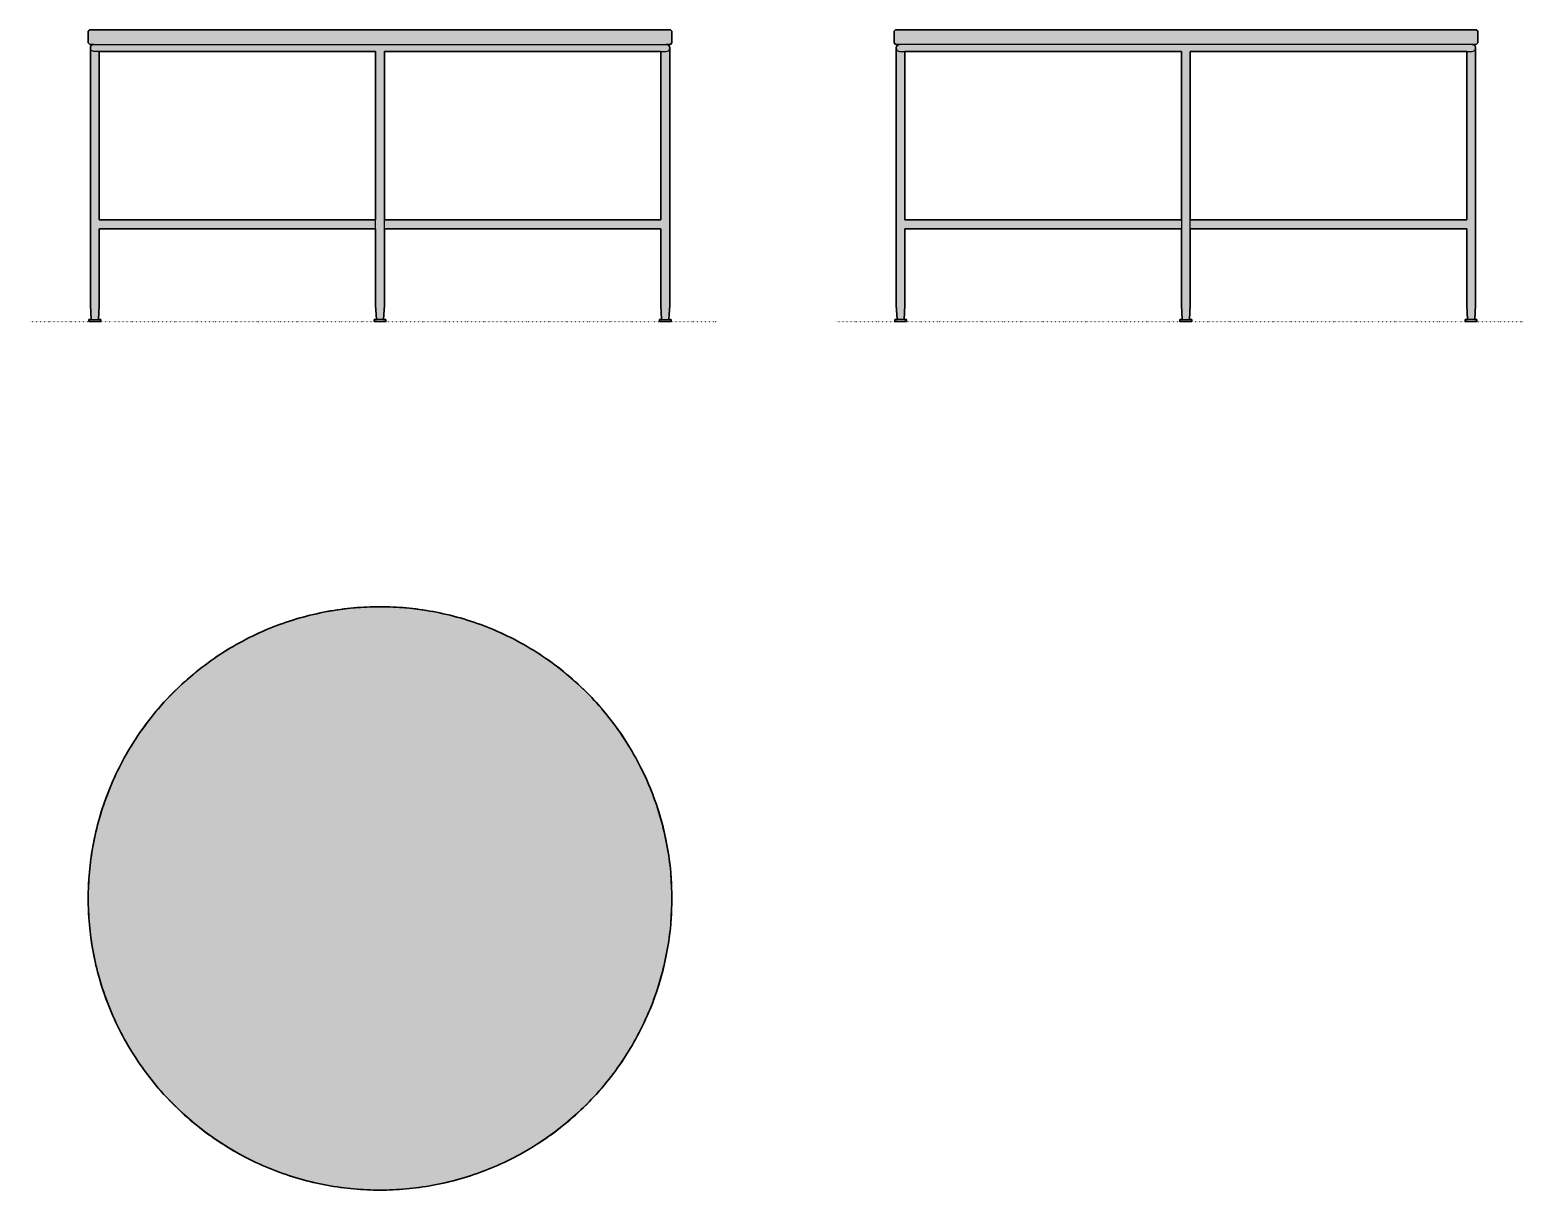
# Model space of a CAD drawing. Header units: millimetres. Extents: x 0 to 2047, y -1191 to 400.
import ezdxf

# ---------------------------------------------------------------- set-up
doc = ezdxf.new("R2010")
doc.units = ezdxf.units.MM
doc.linetypes.add('Dots', pattern=[1, 0, -1])
doc.layers.add('Blocks', color=7, linetype='Continuous')
doc.layers.add('Blocks$Fill', color=7, linetype='Continuous', true_color=0xffffff)
for name, color, linetype, lineweight, true_color in [('Blocks$Inner', 7, 'Continuous', 25, 0x007f00), ('Blocks$Outline', 7, 'Continuous', 35, 0xff3f3f), ('Groud', 7, 'Dots', 25, 0x243775)]:
    doc.layers.add(name, color=color, linetype=linetype, lineweight=lineweight, true_color=true_color)

# ---------------------------------------------------------------- blocks, each defined once
blk = doc.blocks.new('Planner Coffee Table Top')
at = {"layer": 'Blocks$Fill'}
blk.add_hatch(color=256, dxfattribs=at).paths.add_polyline_path([(921.1, -1.5), (921, 7.3), (920.7, 16.3), (920.2, 25.3), (919.5, 34.4), (918.5, 43.5), (917.4, 52.7), (916, 62), (914.4, 71.2), (912.6, 80.5), (910.5, 89.8), (908.2, 99.2), (905.7, 108.5), (902.9, 117.8), (899.8, 127.1), (896.5, 136.4), (893, 145.7), (889.2, 154.9), (885.2, 164), (880.9, 173.1), (876.4, 182.2), (871.6, 191.1), (866.6, 199.9), (861.4, 208.7), (855.9, 217.3), (850.2, 225.8), (844.2, 234.2), (838, 242.5), (831.6, 250.6), (825, 258.5), (818.2, 266.3), (811.2, 273.9), (803.9, 281.3), (796.5, 288.5), (788.9, 295.5), (781.2, 302.4), (773.2, 309), (765.1, 315.4), (756.9, 321.6), (748.5, 327.5), (740, 333.2), (731.4, 338.7), (722.6, 344), (713.8, 349), (704.8, 353.7), (695.8, 358.3), (686.7, 362.5), (677.6, 366.6), (668.3, 370.3), (659.1, 373.9), (649.8, 377.2), (640.5, 380.2), (631.2, 383), (621.8, 385.5), (612.5, 387.8), (603.2, 389.9), (593.9, 391.7), (584.6, 393.3), (575.4, 394.7), (566.2, 395.9), (557.1, 396.8), (548, 397.5), (539, 398), (530, 398.3), (521.1, 398.4), (512.2, 398.3), (503.3, 398), (494.3, 397.5), (485.2, 396.8), (476, 395.9), (466.8, 394.7), (457.6, 393.3), (448.3, 391.7), (439, 389.9), (429.7, 387.8), (420.4, 385.5), (411.1, 383), (401.7, 380.2), (392.4, 377.2), (383.1, 373.9), (373.9, 370.3), (364.7, 366.6), (355.5, 362.5), (346.4, 358.3), (337.4, 353.7), (328.5, 349), (319.6, 344), (310.9, 338.7), (302.3, 333.2), (293.7, 327.5), (285.4, 321.6), (277.1, 315.4), (269, 309), (261.1, 302.4), (253.3, 295.5), (245.7, 288.5), (238.3, 281.3), (231.1, 273.9), (224, 266.3), (217.2, 258.5), (210.6, 250.6), (204.2, 242.5), (198, 234.2), (192.1, 225.8), (186.3, 217.3), (180.9, 208.7), (175.6, 199.9), (170.6, 191.1), (165.8, 182.2), (161.3, 173.1), (157, 164), (153, 154.9), (149.2, 145.7), (145.7, 136.4), (142.4, 127.1), (139.4, 117.8), (136.6, 108.5), (134, 99.2), (131.7, 89.8), (129.7, 80.5), (127.8, 71.2), (126.2, 62), (124.8, 52.7), (123.7, 43.5), (122.8, 34.4), (122.1, 25.3), (121.5, 16.3), (121.2, 7.3), (121.2, -1.5), (121.2, -10.4), (121.5, -19.4), (122.1, -28.4), (122.8, -37.5), (123.7, -46.6), (124.8, -55.8), (126.2, -65.1), (127.8, -74.3), (129.7, -83.6), (131.7, -92.9), (134, -102.3), (136.6, -111.6), (139.4, -120.9), (142.4, -130.2), (145.7, -139.5), (149.2, -148.8), (153, -158), (157, -167.1), (161.3, -176.2), (165.8, -185.3), (170.6, -194.2), (175.6, -203), (180.9, -211.8), (186.3, -220.4), (192.1, -228.9), (198, -237.3), (204.2, -245.6), (210.6, -253.6), (217.2, -261.6), (224, -269.4), (231.1, -277), (238.3, -284.4), (245.7, -291.6), (253.3, -298.6), (261.1, -305.5), (269, -312.1), (277.1, -318.5), (285.4, -324.6), (293.7, -330.6), (302.3, -336.3), (310.9, -341.8), (319.6, -347.1), (328.5, -352.1), (337.4, -356.8), (346.4, -361.4), (355.5, -365.6), (364.7, -369.7), (373.9, -373.4), (383.1, -377), (392.4, -380.3), (401.7, -383.3), (411.1, -386.1), (420.4, -388.6), (429.7, -390.9), (439, -393), (448.3, -394.8), (457.6, -396.4), (466.8, -397.8), (476, -399), (485.2, -399.9), (494.3, -400.6), (503.3, -401.1), (512.2, -401.4), (521.1, -401.5), (530, -401.4), (539, -401.1), (548, -400.6), (557.1, -399.9), (566.2, -399), (575.4, -397.8), (584.6, -396.4), (593.9, -394.8), (603.2, -393), (612.5, -390.9), (621.8, -388.6), (631.2, -386.1), (640.5, -383.3), (649.8, -380.3), (659.1, -377), (668.3, -373.4), (677.6, -369.7), (686.7, -365.6), (695.8, -361.4), (704.8, -356.8), (713.8, -352.1), (722.6, -347.1), (731.4, -341.8), (740, -336.3), (748.5, -330.6), (756.9, -324.6), (765.1, -318.5), (773.2, -312.1), (781.2, -305.5), (788.9, -298.6), (796.5, -291.6), (803.9, -284.4), (811.2, -277), (818.2, -269.4), (825, -261.6), (831.6, -253.6), (838, -245.6), (844.2, -237.3), (850.2, -228.9), (855.9, -220.4), (861.4, -211.8), (866.6, -203), (871.6, -194.2), (876.4, -185.3), (880.9, -176.2), (885.2, -167.1), (889.2, -158), (893, -148.8), (896.5, -139.5), (899.8, -130.2), (902.9, -120.9), (905.7, -111.6), (908.2, -102.3), (910.5, -92.9), (912.6, -83.6), (914.4, -74.3), (916, -65.1), (917.4, -55.8), (918.5, -46.6), (919.5, -37.5), (920.2, -28.4), (920.7, -19.4), (921, -10.4)], flags=0)
at = {"layer": 'Blocks$Inner'}
blk.add_circle((521.1, -1.5), 400, dxfattribs=at)
at = {"layer": 'Blocks$Outline'}
blk.add_rational_spline([(921.1, -1.5), (921.1, 398.4), (521.1, 398.4), (121.2, 398.4), (121.2, -1.5), (121.2, -401.5), (521.1, -401.5), (921.1, -401.5), (921.1, -1.5)], [1, 0.707106781187, 1, 0.707106781187, 1, 0.707106781187, 1, 0.707106781187, 1], degree=2, knots=[0, 0, 0, 628.27323, 628.27323, 1256.546461, 1256.546461, 1884.819691, 1884.819691, 2513.092921, 2513.092921, 2513.092921], dxfattribs=at)
blk = doc.blocks.new('Planner Coffee Table Side')
at = {"layer": 'Blocks$Fill'}
h = blk.add_hatch(color=256, dxfattribs=at)
h.paths.add_polyline_path([(81.9, 400), (877.9, 400), (879.9, 398), (879.9, 382), (877.9, 380), (872.2, 380), (872.3, 380), (872.4, 380), (872.6, 380), (872.7, 380), (872.8, 380), (872.9, 379.9), (873, 379.9), (873.1, 379.9), (873.2, 379.9), (873.4, 379.9), (873.5, 379.8), (873.6, 379.8), (873.7, 379.8), (873.8, 379.7), (873.9, 379.7), (874, 379.6), (874.1, 379.6), (874.2, 379.5), (874.3, 379.5), (874.4, 379.4), (874.5, 379.4), (874.6, 379.3), (874.7, 379.2), (874.8, 379.2), (874.9, 379.1), (875, 379), (875.1, 379), (875.2, 378.9), (875.3, 378.8), (875.4, 378.8), (875.5, 378.7), (875.5, 378.6), (875.6, 378.5), (875.7, 378.4), (875.8, 378.3), (875.9, 378.3), (875.9, 378.2), (876, 378.1), (876.1, 378), (876.1, 377.9), (876.2, 377.8), (876.3, 377.7), (876.3, 377.6), (876.4, 377.5), (876.4, 377.4), (876.5, 377.3), (876.5, 377.2), (876.6, 377), (876.6, 376.9), (876.7, 376.8), (876.7, 376.7), (876.8, 376.6), (876.8, 376.5), (876.8, 376.4), (876.8, 376.3), (876.9, 376.1), (876.9, 376), (876.9, 375.9), (876.9, 375.8), (876.9, 375.7), (876.9, 375.6), (876.9, 375.4), (877, 375.3), (877, 375.2), (877, 22.5), (875.9, 3), (878.9, 3), (878.9, 0), (862.8, 0), (862.8, 3), (865.9, 3), (864.8, 22.5), (864.8, 127.3), (486, 127.3), (486, 22.5), (484.9, 3), (488, 3), (488, 0), (471.8, 0), (471.8, 3), (474.9, 3), (473.8, 22.5), (473.8, 127.3), (94.9, 127.3), (94.9, 22.5), (94, 3), (97.1, 3), (97.1, 0), (80.9, 0), (80.9, 3), (84, 3), (82.9, 22.5), (82.9, 375.2), (82.9, 375.3), (82.9, 375.4), (82.9, 375.5), (82.9, 375.6), (82.9, 375.7), (82.9, 375.9), (82.9, 376), (83, 376.1), (83, 376.2), (83, 376.3), (83, 376.4), (83.1, 376.5), (83.1, 376.6), (83.1, 376.7), (83.2, 376.8), (83.2, 377), (83.3, 377.1), (83.3, 377.2), (83.4, 377.3), (83.4, 377.4), (83.5, 377.5), (83.5, 377.6), (83.6, 377.7), (83.7, 377.8), (83.7, 377.9), (83.8, 378), (83.9, 378.1), (83.9, 378.2), (84, 378.3), (84.1, 378.4), (84.2, 378.5), (84.3, 378.6), (84.4, 378.7), (84.4, 378.7), (84.5, 378.8), (84.6, 378.9), (84.7, 379), (84.8, 379.1), (84.9, 379.1), (85, 379.2), (85.1, 379.3), (85.2, 379.3), (85.3, 379.4), (85.4, 379.4), (85.5, 379.5), (85.7, 379.6), (85.8, 379.6), (85.9, 379.6), (86, 379.7), (86.1, 379.7), (86.2, 379.8), (86.3, 379.8), (86.4, 379.8), (86.5, 379.9), (86.6, 379.9), (86.8, 379.9), (86.9, 379.9), (87, 380), (87.1, 380), (87.2, 380), (87.3, 380), (87.4, 380), (87.5, 380), (87.6, 380), (81.9, 380), (79.9, 382), (79.9, 398)], flags=0)
h.paths.add_polyline_path([(473.8, 139.3), (473.8, 370.4), (94.9, 370.4), (94.9, 139.3)], flags=0)
h.paths.add_polyline_path([(486, 139.3), (864.8, 139.3), (864.8, 370.4), (486, 370.4)], flags=0)
at = {"layer": 'Blocks$Inner'}
blk.add_line((473.8, 22.5, 0), (474.9, 3, 0), dxfattribs=at)
for points in [[(79.9, 382), (79.9, 398), (81.9, 400), (877.9, 400), (879.9, 398), (879.9, 382), (877.9, 380), (81.9, 380)], [(80.9, 3), (80.9, 0), (97.1, 0), (97.1, 3)], [(488, 0), (471.8, 0), (471.8, 3), (488, 3)], [(878.9, 0), (878.9, 3), (862.8, 3), (862.8, 0)]]:
    blk.add_lwpolyline(points, close=True, dxfattribs=at)
for points in [[(82.9, 375.2), (82.9, 22.5), (84, 3)], [(87.7, 370.4), (473.8, 370.4), (473.8, 22.5)], [(474, 139.3), (94.9, 139.3), (94.9, 370.4)], [(484.9, 3), (486, 22.5), (486, 370.4), (872.2, 370.4)], [(864.8, 370.4), (864.8, 139.3), (486, 139.3)], [(875.9, 3), (877, 22.5), (877, 375.2)], [(94, 3), (94.9, 22.5), (94.9, 127.3), (474, 127.3)], [(486, 127.3), (864.8, 127.3), (864.8, 22.5), (865.9, 3)]]:
    blk.add_lwpolyline(points, dxfattribs=at)
for centre, start, end in [((87.7, 375.2, 0), 90, 270), ((872.2, 375.2, 0), 269.9199, 90.0801)]:
    blk.add_arc(centre, 4.79, start, end, dxfattribs=at)
at = {"layer": 'Blocks$Outline'}
for points in [[(79.9, 398), (81.9, 400)], [(79.9, 382), (79.9, 398)], [(81.9, 400), (877.9, 400)], [(877.9, 400), (879.9, 398)], [(879.9, 398), (879.9, 382)], [(81.9, 380), (79.9, 382)], [(87.6, 380), (81.9, 380)], [(82.9, 22.5), (82.9, 375.2)], [(473.8, 370.4), (94.9, 370.4)], [(94.9, 370.4), (94.9, 139.3)], [(473.8, 139.3), (473.8, 370.4)], [(864.8, 370.4), (486, 370.4)], [(486, 370.4), (486, 139.3)], [(864.8, 139.3), (864.8, 370.4)], [(877.9, 380), (872.2, 380)], [(877, 375.2), (877, 22.5)], [(879.9, 382), (877.9, 380)], [(94.9, 139.3), (473.8, 139.3)], [(473.8, 127.3), (94.9, 127.3)], [(94.9, 127.3), (94.9, 22.5)], [(473.8, 22.5), (473.8, 127.3)], [(486, 139.3), (864.8, 139.3)], [(864.8, 127.3), (486, 127.3)], [(486, 127.3), (486, 22.5)], [(864.8, 22.5), (864.8, 127.3)], [(84, 3), (82.9, 22.5)], [(94.9, 22.5), (94, 3)], [(474.9, 3), (473.8, 22.5)], [(486, 22.5), (484.9, 3)], [(865.9, 3), (864.8, 22.5)], [(877, 22.5), (875.9, 3)], [(80.9, 0), (80.9, 3)], [(80.9, 3), (84, 3)], [(97.1, 0), (80.9, 0)], [(94, 3), (97.1, 3)], [(97.1, 3), (97.1, 0)], [(488, 0), (471.8, 0), (471.8, 3)], [(471.8, 3), (474.9, 3)], [(484.9, 3), (488, 3)], [(488, 3), (488, 0)], [(862.8, 0), (862.8, 3)], [(862.8, 3), (865.9, 3)], [(878.9, 0), (862.8, 0)], [(875.9, 3), (878.9, 3)], [(878.9, 3), (878.9, 0)]]:
    blk.add_lwpolyline(points, dxfattribs=at)
blk.add_rational_spline([(82.9, 375.2, 0), (82.9, 379.9, 0), (87.6, 380, 0)], [1, 0.709394939353, 0.995459434807], degree=2, dxfattribs=at)
blk.add_rational_spline([(872.2, 380, 0), (874.2, 380, 0), (875.5, 378.6, 0), (877, 377.2, 0), (877, 375.2, 0), (877, 375.2, 0), (877, 375.2, 0)], [0.997654343994, 0.9249371851, 1, 0.923745741239, 1, 0.999804317257, 0.999609638832], degree=2, knots=[-15.014539, -15.014539, -15.014539, -11.305064, -11.305064, -7.536709, -7.536709, -7.527039, -7.527039, -7.527039], dxfattribs=at)
blk = doc.blocks.new('Planner Coffee Table Front')
at = {"layer": 'Blocks$Fill'}
h = blk.add_hatch(color=256, dxfattribs=at)
h.paths.add_polyline_path([(877.9, 400), (82, 400), (80, 398), (80, 382), (82, 380), (87.6, 380), (87.5, 380), (87.4, 380), (87.3, 380), (87.2, 380), (87.1, 380), (86.9, 379.9), (86.8, 379.9), (86.7, 379.9), (86.6, 379.9), (86.5, 379.9), (86.4, 379.8), (86.3, 379.8), (86.2, 379.8), (86, 379.7), (85.9, 379.7), (85.8, 379.6), (85.7, 379.6), (85.6, 379.5), (85.5, 379.5), (85.4, 379.4), (85.3, 379.4), (85.2, 379.3), (85.1, 379.2), (85, 379.2), (84.9, 379.1), (84.8, 379), (84.7, 379), (84.6, 378.9), (84.5, 378.8), (84.5, 378.8), (84.4, 378.7), (84.3, 378.6), (84.2, 378.5), (84.1, 378.4), (84.1, 378.3), (84, 378.3), (83.9, 378.2), (83.8, 378.1), (83.8, 378), (83.7, 377.9), (83.6, 377.8), (83.6, 377.7), (83.5, 377.6), (83.5, 377.5), (83.4, 377.4), (83.3, 377.3), (83.3, 377.2), (83.3, 377), (83.2, 376.9), (83.2, 376.8), (83.1, 376.7), (83.1, 376.6), (83.1, 376.5), (83, 376.4), (83, 376.3), (83, 376.1), (83, 376), (82.9, 375.9), (82.9, 375.8), (82.9, 375.7), (82.9, 375.6), (82.9, 375.4), (82.9, 375.3), (82.9, 375.2), (82.9, 22.5), (84, 3), (80.9, 3), (80.9, 0), (97.1, 0), (97.1, 3), (94, 3), (95.1, 22.5), (95.1, 127.3), (473.8, 127.3), (473.8, 22.5), (474.9, 3), (471.8, 3), (471.8, 0), (488, 0), (488, 3), (484.9, 3), (486, 22.5), (486, 127.3), (864.9, 127.3), (864.9, 22.5), (865.9, 3), (862.8, 3), (862.8, 0), (878.9, 0), (878.9, 3), (875.9, 3), (877, 22.5), (877, 375.2), (877, 375.3), (877, 375.4), (876.9, 375.5), (876.9, 375.6), (876.9, 375.7), (876.9, 375.9), (876.9, 376), (876.9, 376.1), (876.9, 376.2), (876.8, 376.3), (876.8, 376.4), (876.8, 376.5), (876.7, 376.6), (876.7, 376.7), (876.7, 376.8), (876.6, 377), (876.6, 377.1), (876.5, 377.2), (876.5, 377.3), (876.4, 377.4), (876.4, 377.5), (876.3, 377.6), (876.3, 377.7), (876.2, 377.8), (876.1, 377.9), (876, 378), (876, 378.1), (875.9, 378.2), (875.8, 378.3), (875.7, 378.4), (875.7, 378.5), (875.6, 378.6), (875.5, 378.7), (875.4, 378.7), (875.3, 378.8), (875.2, 378.9), (875.1, 379), (875, 379.1), (874.9, 379.1), (874.8, 379.2), (874.7, 379.3), (874.6, 379.3), (874.5, 379.4), (874.4, 379.4), (874.3, 379.5), (874.2, 379.6), (874.1, 379.6), (874, 379.6), (873.9, 379.7), (873.7, 379.7), (873.6, 379.8), (873.5, 379.8), (873.4, 379.8), (873.3, 379.9), (873.2, 379.9), (873.1, 379.9), (873, 379.9), (872.9, 380), (872.8, 380), (872.6, 380), (872.5, 380), (872.4, 380), (872.3, 380), (872.2, 380), (877.9, 380), (879.9, 382), (879.9, 398)], flags=0)
h.paths.add_polyline_path([(486, 139.3), (486, 370.4), (864.9, 370.4), (864.9, 139.3)], flags=0)
h.paths.add_polyline_path([(473.8, 139.3), (95.1, 139.3), (95.1, 370.4), (473.8, 370.4)], flags=0)
at = {"layer": 'Blocks$Inner'}
blk.add_line((486, 22.5, 0), (484.9, 3, 0), dxfattribs=at)
for points in [[(879.9, 382), (879.9, 398), (877.9, 400), (82, 400), (80, 398), (80, 382), (82, 380), (877.9, 380)], [(80.9, 0), (80.9, 3), (97.1, 3), (97.1, 0)], [(471.8, 0), (488, 0), (488, 3), (471.8, 3)], [(878.9, 3), (878.9, 0), (862.8, 0), (862.8, 3)]]:
    blk.add_lwpolyline(points, close=True, dxfattribs=at)
for points in [[(84, 3), (82.9, 22.5), (82.9, 375.2)], [(474.9, 3), (473.8, 22.5), (473.8, 370.4), (87.7, 370.4)], [(95.1, 370.4), (95.1, 139.3), (473.8, 139.3)], [(485.9, 139.3), (864.9, 139.3), (864.9, 370.4)], [(486, 22.5), (486, 370.4), (872.2, 370.4)], [(877, 375.2), (877, 22.5), (875.9, 3)], [(473.8, 127.3), (95.1, 127.3), (95.1, 22.5), (94, 3)], [(865.9, 3), (864.9, 22.5), (864.9, 127.3), (485.9, 127.3)]]:
    blk.add_lwpolyline(points, dxfattribs=at)
at = {"layer": 'Blocks$Inner', "extrusion": (0, 0, -1)}
blk.add_arc((-87.7, 375.2, 0), 4.79, 269.9199, 90.0801, dxfattribs=at)
at = {"layer": 'Blocks$Inner'}
blk.add_arc((872.2, 375.2, 0), 4.79, 270, 90, dxfattribs=at)
at = {"layer": 'Blocks$Outline'}
for points in [[(82, 400), (80, 398)], [(80, 398), (80, 382)], [(877.9, 400), (82, 400)], [(879.9, 398), (877.9, 400)], [(879.9, 382), (879.9, 398)], [(80, 382), (82, 380)], [(82, 380), (87.6, 380)], [(82.9, 375.2), (82.9, 22.5)], [(95.1, 139.3), (95.1, 370.4)], [(95.1, 370.4), (473.8, 370.4)], [(473.8, 370.4), (473.8, 139.3)], [(486, 139.3), (486, 370.4)], [(486, 370.4), (864.9, 370.4)], [(864.9, 370.4), (864.9, 139.3)], [(872.2, 380), (877.9, 380)], [(877, 22.5), (877, 375.2)], [(877.9, 380), (879.9, 382)], [(473.8, 139.3), (95.1, 139.3)], [(95.1, 22.5), (95.1, 127.3)], [(95.1, 127.3), (473.8, 127.3)], [(473.8, 127.3), (473.8, 22.5)], [(864.9, 139.3), (486, 139.3)], [(486, 22.5), (486, 127.3)], [(486, 127.3), (864.9, 127.3)], [(864.9, 127.3), (864.9, 22.5)], [(82.9, 22.5), (84, 3)], [(94, 3), (95.1, 22.5)], [(473.8, 22.5), (474.9, 3)], [(484.9, 3), (486, 22.5)], [(864.9, 22.5), (865.9, 3)], [(875.9, 3), (877, 22.5)], [(84, 3), (80.9, 3)], [(80.9, 3), (80.9, 0)], [(80.9, 0), (97.1, 0)], [(97.1, 3), (94, 3)], [(97.1, 0), (97.1, 3)], [(474.9, 3), (471.8, 3)], [(471.8, 3), (471.8, 0)], [(471.8, 0), (488, 0), (488, 3)], [(488, 3), (484.9, 3)], [(865.9, 3), (862.8, 3)], [(862.8, 3), (862.8, 0)], [(862.8, 0), (878.9, 0)], [(878.9, 3), (875.9, 3)], [(878.9, 0), (878.9, 3)]]:
    blk.add_lwpolyline(points, dxfattribs=at)
blk.add_rational_spline([(87.6, 380, 0), (85.7, 380, 0), (84.3, 378.6, 0), (82.9, 377.2, 0), (82.9, 375.2, 0), (82.9, 375.2, 0), (82.9, 375.2, 0)], [0.997654343939, 0.924937185129, 1, 0.923745741239, 1, 0.999804317257, 0.999609638832], degree=2, knots=[0.058879, 0.058879, 0.058879, 3.768355, 3.768355, 7.536709, 7.536709, 7.54638, 7.54638, 7.54638], dxfattribs=at)
blk.add_rational_spline([(877, 375.2, 0), (877, 379.9, 0), (872.2, 380, 0)], [1, 0.709394939173, 0.995459435161], degree=2, dxfattribs=at)

msp = doc.modelspace()

# ---------------------------------------------------------------- linework, layer by layer
at = {"layer": 'Groud'}
for points in [[(0, 0), (942.2, 0)], [(1104.5, 0), (2046.6, 0)]]:
    msp.add_lwpolyline(points, dxfattribs=at)

# ---------------------------------------------------------------- block references
at = {"layer": 'Blocks'}
for name, p in [('Planner Coffee Table Front', (0, 0)), ('Planner Coffee Table Side', (1104.5, 0)), ('Planner Coffee Table Top', (-41.2, -789.4, 0))]:
    msp.add_blockref(name, p, dxfattribs=at)

doc.saveas('drawing.dxf')
